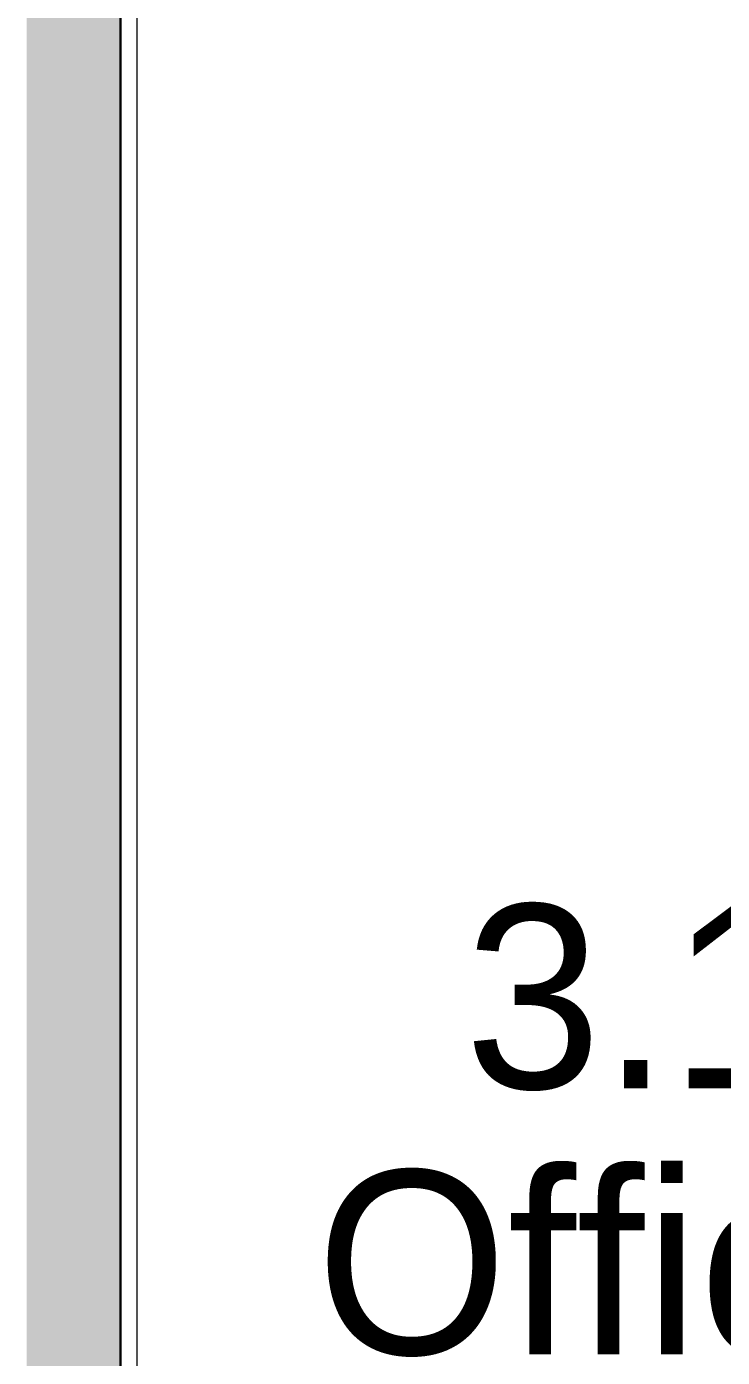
# Model space of a CAD drawing. Header units: millimetres. Extents: x 155927 to 317870, y -36033 to 97293.
# Drawn here: x 225230 to 225986, y 31172 to 32618 of the extents above; entities that cross this region are included whole.
import ezdxf

# ---------------------------------------------------------------- set-up
doc = ezdxf.new("R2010")
doc.units = ezdxf.units.MM
doc.header["$MEASUREMENT"] = 0
for name, color, linetype, lineweight in [('A-AREA-IDEN', 7, 'CONTINUOUS', 9), ('A-GENM', 8, 'CONTINUOUS', 9), ('A-WALL-PATT', 7, 'CONTINUOUS', 9), ('I-WALL', 7, 'CONTINUOUS', 9)]:
    doc.layers.add(name, color=color, linetype=linetype, lineweight=lineweight)
doc.styles.add('Century Gothic', font='GOTHIC.TTF', dxfattribs={"height": 200})

msp = doc.modelspace()

# ---------------------------------------------------------------- hatches: boundary and pattern name
at = {"layer": 'A-WALL-PATT'}
msp.add_hatch(color=256, dxfattribs=at).paths.add_polyline_path([(225229.9, 29907.6), (225331.9, 29907.6), (225331.9, 33861), (225229.9, 33861), (225229.9, 30208)], flags=0)

# ---------------------------------------------------------------- linework, layer by layer
at = {"layer": 'A-GENM'}
msp.add_line((225349.9, 29907.6), (225349.9, 33046.9), dxfattribs=at)
at = {"layer": 'I-WALL', "lineweight": 30}
msp.add_line((225331.9, 29907.6), (225331.9, 33861), dxfattribs=at)

# ---------------------------------------------------------------- texts
at = {"layer": 'A-AREA-IDEN', "style": 'Century Gothic'}
for s, p in [('3.18', (225705.5, 31464)), ('Office', (225544.3, 31175))]:
    msp.add_text(s, height=200, dxfattribs=at).set_placement(p)

doc.saveas('drawing.dxf')
